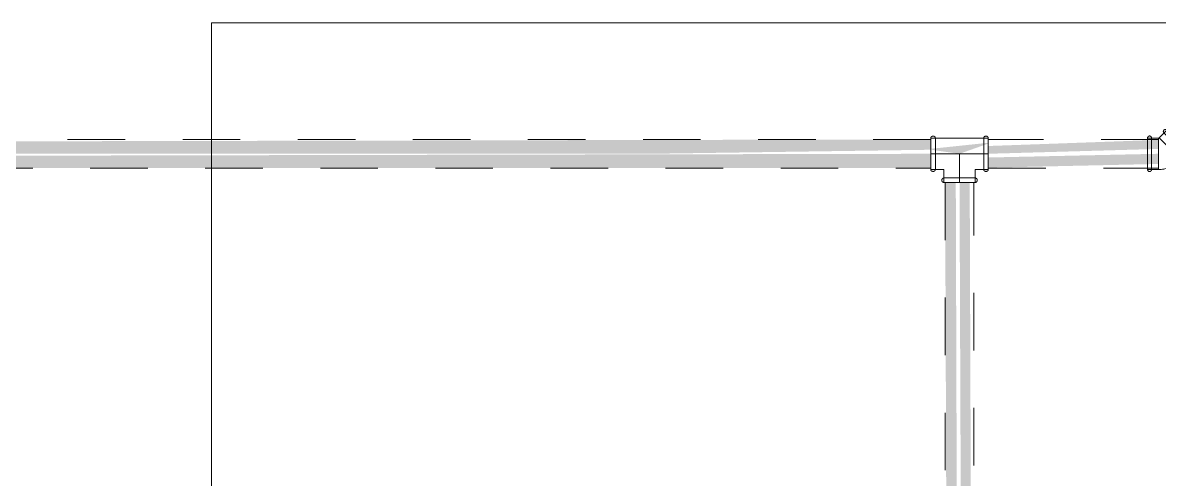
# Model space of a CAD drawing. Header units: metres. Extents: x 5 to 242, y -3 to 162.
# Drawn here: x 173.513 to 175.489, y 96.848 to 97.642 of the extents above; entities that cross this region are included whole.
import ezdxf

# ---------------------------------------------------------------- set-up
doc = ezdxf.new("R2010")
doc.units = ezdxf.units.M
doc.linetypes.add('Aligning Line', pattern=[0.012, 0.006, -0.006])
doc.layers.add('A-FLOR', color=7, linetype='Continuous', lineweight=9, true_color=0x007f00)
doc.layers.add('P-PIPE', color=7, linetype='Continuous', lineweight=5)
doc.layers.add('P-PIPE-CNTR', color=7, linetype='Continuous', lineweight=5)

# ---------------------------------------------------------------- blocks, each defined once
blk = doc.blocks.new('AÇO_Cotovelo 90 45 - AÇO_Cotovelo 90 45-3953115-TÉRREO 1_20')
at = {"layer": 'P-PIPE'}
for p, q in [((0.0025, 0.0413), (-0.011, 0.0278)), ((0.0413, 0.0025), (0.0025, 0.0413)), ((-0.0119, 0.0274), (-0.031, 0.0274)), ((-0.031, 0.0222), (-0.031, 0.0274)), ((-0.031, 0.0222), (-0.031, 0.0274)), ((-0.0119, 0.0274), (-0.0119, 0.0222)), ((-0.0119, 0.0274), (-0.0119, 0.0222)), ((-0.0119, 0.0274), (-0.0119, -0.0274)), ((-0.0119, 0.0274), (-0.0119, 0.0237)), ((-0.011, 0.0278), (0.0278, -0.011)), ((-0.0084, 0.0252), (-0.011, 0.0278)), ((0.0278, -0.011), (-0.011, 0.0278)), ((-0.031, -0.0085), (-0.031, 0.0085)), ((-0.0119, 0.0085), (-0.0119, -0.0085)), ((0.0278, -0.011), (0.0413, 0.0025)), ((0.0278, -0.011), (0.0252, -0.0084)), ((-0.031, -0.0274), (-0.031, -0.0222)), ((-0.031, -0.0274), (-0.031, -0.0222)), ((-0.031, -0.0274), (-0.0119, -0.0274)), ((-0.0119, -0.0222), (-0.0119, -0.0274)), ((-0.0119, -0.0222), (-0.0119, -0.0274)), ((-0.0119, -0.0237), (-0.0119, -0.0274))]:
    blk.add_line(p, q, dxfattribs=at)
at = {"layer": 'P-PIPE', "flags": 128}
for points in [[(-0.0024, 0.0363), (-0.0025, 0.0364), (-0.0026, 0.0365), (-0.0027, 0.0366), (-0.0028, 0.0367), (-0.0029, 0.0369), (-0.0029, 0.037), (-0.003, 0.0371), (-0.0031, 0.0372), (-0.0031, 0.0374), (-0.0032, 0.0375), (-0.0032, 0.0376), (-0.0033, 0.0377), (-0.0033, 0.0379), (-0.0034, 0.038), (-0.0034, 0.0381), (-0.0034, 0.0383), (-0.0034, 0.0384), (-0.0034, 0.0386), (-0.0035, 0.0387), (-0.0035, 0.0388), (-0.0035, 0.039), (-0.0034, 0.0391), (-0.0034, 0.0393), (-0.0034, 0.0394), (-0.0034, 0.0395), (-0.0033, 0.0397), (-0.0033, 0.0398), (-0.0033, 0.0399), (-0.0032, 0.0401), (-0.0032, 0.0402), (-0.0031, 0.0403), (-0.003, 0.0405), (-0.003, 0.0406), (-0.0029, 0.0407), (-0.0028, 0.0408), (-0.0027, 0.0409), (-0.0026, 0.041), (-0.0026, 0.0411), (-0.0025, 0.0412), (-0.0024, 0.0413), (-0.0023, 0.0414), (-0.0021, 0.0415), (-0.002, 0.0416), (-0.0019, 0.0417), (-0.0018, 0.0418), (-0.0017, 0.0418), (-0.0016, 0.0419), (-0.0014, 0.042), (-0.0013, 0.042), (-0.0012, 0.0421), (-0.001, 0.0421), (-0.0009, 0.0422), (-0.0008, 0.0422), (-0.0006, 0.0422), (-0.0005, 0.0423), (-0.0004, 0.0423), (-0.0002, 0.0423), (-0.0001, 0.0423), (0, 0.0423)], [(0, 0.0423), (0.0002, 0.0423), (0.0003, 0.0423), (0.0005, 0.0423), (0.0006, 0.0423), (0.0007, 0.0422), (0.0009, 0.0422), (0.001, 0.0422), (0.0011, 0.0421), (0.0013, 0.0421), (0.0014, 0.042), (0.0015, 0.042), (0.0017, 0.0419), (0.0018, 0.0418), (0.0019, 0.0418), (0.002, 0.0417), (0.0021, 0.0416), (0.0022, 0.0415), (0.0024, 0.0414), (0.0025, 0.0413), (0.0025, 0.0413)], [(0.0025, 0.0413), (0.0026, 0.0412), (0.0027, 0.0411), (0.0028, 0.041), (0.0029, 0.0409), (0.0031, 0.0407), (0.0033, 0.0405), (0.0035, 0.0403), (0.0038, 0.04), (0.004, 0.0397), (0.0044, 0.0394), (0.0047, 0.0391)], [(0.0413, 0.0025), (0.0412, 0.0026), (0.0411, 0.0027), (0.041, 0.0028), (0.0409, 0.0029), (0.0407, 0.0031), (0.0405, 0.0033), (0.0403, 0.0035), (0.04, 0.0038), (0.0397, 0.004), (0.0394, 0.0044), (0.0391, 0.0047), (0.0387, 0.0051), (0.0383, 0.0055), (0.0379, 0.0059), (0.0374, 0.0064), (0.037, 0.0068), (0.0365, 0.0073), (0.0359, 0.0079), (0.0354, 0.0084), (0.0348, 0.009), (0.0342, 0.0096), (0.0336, 0.0102), (0.033, 0.0108), (0.0324, 0.0114), (0.0317, 0.0121), (0.031, 0.0128), (0.0303, 0.0135), (0.0296, 0.0142), (0.0289, 0.0149), (0.0282, 0.0156), (0.0275, 0.0163), (0.0267, 0.0171), (0.0259, 0.0178), (0.0252, 0.0186), (0.0244, 0.0194), (0.0237, 0.0201), (0.0229, 0.0209), (0.0221, 0.0217), (0.0213, 0.0225), (0.0206, 0.0232), (0.0198, 0.024), (0.019, 0.0248), (0.0183, 0.0255), (0.0175, 0.0263), (0.0167, 0.027), (0.016, 0.0278), (0.0153, 0.0285), (0.0145, 0.0292), (0.0138, 0.03), (0.0131, 0.0307), (0.0125, 0.0313), (0.0118, 0.032), (0.0111, 0.0327), (0.0105, 0.0333), (0.0099, 0.0339), (0.0093, 0.0345), (0.0087, 0.0351), (0.0081, 0.0356), (0.0076, 0.0362), (0.0071, 0.0367), (0.0066, 0.0372), (0.0061, 0.0376), (0.0057, 0.0381), (0.0053, 0.0385), (0.0049, 0.0389), (0.0045, 0.0392), (0.0042, 0.0396), (0.0039, 0.0399), (0.0036, 0.0402), (0.0034, 0.0404), (0.0032, 0.0406), (0.003, 0.0408), (0.0028, 0.041), (0.0027, 0.0411), (0.0026, 0.0412), (0.0026, 0.0412), (0.0025, 0.0413)], [(-0.031, 0.0274), (-0.031, 0.0275), (-0.031, 0.0277), (-0.0309, 0.0278), (-0.0309, 0.028), (-0.0309, 0.0281), (-0.0309, 0.0282), (-0.0308, 0.0284), (-0.0308, 0.0285), (-0.0307, 0.0286), (-0.0307, 0.0288), (-0.0306, 0.0289), (-0.0306, 0.029), (-0.0305, 0.0291), (-0.0304, 0.0293), (-0.0304, 0.0294), (-0.0303, 0.0295), (-0.0302, 0.0296), (-0.0301, 0.0297), (-0.03, 0.0298), (-0.0299, 0.0299), (-0.0298, 0.03), (-0.0297, 0.0301), (-0.0296, 0.0302), (-0.0295, 0.0303), (-0.0294, 0.0303), (-0.0292, 0.0304), (-0.0291, 0.0305), (-0.029, 0.0306), (-0.0289, 0.0306), (-0.0287, 0.0307), (-0.0286, 0.0307), (-0.0285, 0.0308), (-0.0283, 0.0308), (-0.0282, 0.0308), (-0.0281, 0.0308), (-0.0279, 0.0309), (-0.0278, 0.0309), (-0.0276, 0.0309), (-0.0275, 0.0309), (-0.0274, 0.0309), (-0.0272, 0.0309), (-0.0271, 0.0309), (-0.0269, 0.0309), (-0.0268, 0.0308), (-0.0267, 0.0308), (-0.0265, 0.0308), (-0.0264, 0.0307), (-0.0263, 0.0307), (-0.0261, 0.0306), (-0.026, 0.0306), (-0.0259, 0.0305), (-0.0258, 0.0305), (-0.0256, 0.0304), (-0.0255, 0.0303), (-0.0254, 0.0302), (-0.0253, 0.0301), (-0.0252, 0.0301), (-0.0251, 0.03), (-0.025, 0.0299), (-0.0249, 0.0298), (-0.0248, 0.0297), (-0.0247, 0.0296), (-0.0246, 0.0294), (-0.0245, 0.0293), (-0.0245, 0.0292), (-0.0244, 0.0291), (-0.0243, 0.029), (-0.0243, 0.0288), (-0.0242, 0.0287), (-0.0242, 0.0286), (-0.0241, 0.0284), (-0.0241, 0.0283), (-0.024, 0.0282), (-0.024, 0.028), (-0.024, 0.0279), (-0.024, 0.0278), (-0.024, 0.0276), (-0.024, 0.0275), (-0.024, 0.0274)], [(-0.031, 0.024), (-0.031, 0.0245), (-0.031, 0.025), (-0.031, 0.0254), (-0.031, 0.0258), (-0.031, 0.0262), (-0.031, 0.0265), (-0.031, 0.0267), (-0.031, 0.0269), (-0.031, 0.0271), (-0.031, 0.0273), (-0.031, 0.0273), (-0.031, 0.0274)], [(-0.031, 0.0274), (-0.031, 0.0273), (-0.031, 0.0272), (-0.031, 0.0271), (-0.031, 0.0269), (-0.031, 0.0266), (-0.031, 0.0263), (-0.031, 0.026), (-0.031, 0.0256), (-0.031, 0.0252), (-0.031, 0.0248), (-0.031, 0.0243), (-0.031, 0.0238), (-0.031, 0.0232), (-0.031, 0.0226), (-0.031, 0.022), (-0.031, 0.0213), (-0.031, 0.0206), (-0.031, 0.0199), (-0.031, 0.0191), (-0.031, 0.0183), (-0.031, 0.0175), (-0.031, 0.0166), (-0.031, 0.0157), (-0.031, 0.0148), (-0.031, 0.0139), (-0.031, 0.0129), (-0.031, 0.0119), (-0.031, 0.0109), (-0.031, 0.0099), (-0.031, 0.0089), (-0.031, 0.0079), (-0.031, 0.0068), (-0.031, 0.0057), (-0.031, 0.0047), (-0.031, 0.0036), (-0.031, 0.0025), (-0.031, 0.0014), (-0.031, 0.0003), (-0.031, -0.0008), (-0.031, -0.0019), (-0.031, -0.003), (-0.031, -0.0041), (-0.031, -0.0052), (-0.031, -0.0062), (-0.031, -0.0073), (-0.031, -0.0083), (-0.031, -0.0094), (-0.031, -0.0104), (-0.031, -0.0114), (-0.031, -0.0124), (-0.031, -0.0134), (-0.031, -0.0143), (-0.031, -0.0152), (-0.031, -0.0161), (-0.031, -0.017), (-0.031, -0.0178), (-0.031, -0.0187), (-0.031, -0.0194), (-0.031, -0.0202), (-0.031, -0.0209), (-0.031, -0.0216), (-0.031, -0.0223), (-0.031, -0.0229), (-0.031, -0.0235), (-0.031, -0.024), (-0.031, -0.0245), (-0.031, -0.025), (-0.031, -0.0254), (-0.031, -0.0258), (-0.031, -0.0262), (-0.031, -0.0265), (-0.031, -0.0267), (-0.031, -0.0269), (-0.031, -0.0271), (-0.031, -0.0273), (-0.031, -0.0273), (-0.031, -0.0274)], [(-0.024, 0.0274), (-0.024, 0.0273), (-0.024, 0.0272), (-0.024, 0.0271), (-0.024, 0.0269), (-0.024, 0.0266), (-0.024, 0.0263), (-0.024, 0.026), (-0.024, 0.0256), (-0.024, 0.0252), (-0.024, 0.0248), (-0.024, 0.0243)], [(-0.024, -0.0274), (-0.024, -0.0273), (-0.024, -0.0272), (-0.024, -0.0271), (-0.024, -0.0269), (-0.024, -0.0266), (-0.024, -0.0263), (-0.024, -0.026), (-0.024, -0.0256), (-0.024, -0.0252), (-0.024, -0.0248), (-0.024, -0.0243), (-0.024, -0.0238), (-0.024, -0.0232), (-0.024, -0.0226), (-0.024, -0.022), (-0.024, -0.0213), (-0.024, -0.0206), (-0.024, -0.0199), (-0.024, -0.0191), (-0.024, -0.0183), (-0.024, -0.0175), (-0.024, -0.0166), (-0.024, -0.0157), (-0.024, -0.0148), (-0.024, -0.0139), (-0.024, -0.0129), (-0.024, -0.0119), (-0.024, -0.0109), (-0.024, -0.0099), (-0.024, -0.0089), (-0.024, -0.0079), (-0.024, -0.0068), (-0.024, -0.0057), (-0.024, -0.0047), (-0.024, -0.0036), (-0.024, -0.0025), (-0.024, -0.0014), (-0.024, -0.0003), (-0.024, 0.0008), (-0.024, 0.0019), (-0.024, 0.003), (-0.024, 0.0041), (-0.024, 0.0052), (-0.024, 0.0062), (-0.024, 0.0073), (-0.024, 0.0083), (-0.024, 0.0094), (-0.024, 0.0104), (-0.024, 0.0114), (-0.024, 0.0124), (-0.024, 0.0134), (-0.024, 0.0143), (-0.024, 0.0152), (-0.024, 0.0161), (-0.024, 0.017), (-0.024, 0.0178), (-0.024, 0.0187), (-0.024, 0.0194), (-0.024, 0.0202), (-0.024, 0.0209), (-0.024, 0.0216), (-0.024, 0.0223), (-0.024, 0.0229), (-0.024, 0.0235), (-0.024, 0.024), (-0.024, 0.0245), (-0.024, 0.025), (-0.024, 0.0254), (-0.024, 0.0258), (-0.024, 0.0262), (-0.024, 0.0265), (-0.024, 0.0267), (-0.024, 0.0269), (-0.024, 0.0271), (-0.024, 0.0273), (-0.024, 0.0273), (-0.024, 0.0274)], [(-0.011, 0.0278), (-0.011, 0.0277), (-0.0111, 0.0277), (-0.0111, 0.0277), (-0.0111, 0.0276), (-0.0112, 0.0276), (-0.0112, 0.0276), (-0.0113, 0.0276), (-0.0113, 0.0275), (-0.0114, 0.0275), (-0.0114, 0.0275), (-0.0114, 0.0275), (-0.0115, 0.0275), (-0.0115, 0.0274), (-0.0116, 0.0274), (-0.0116, 0.0274), (-0.0117, 0.0274), (-0.0117, 0.0274), (-0.0118, 0.0274), (-0.0118, 0.0274), (-0.0119, 0.0274)], [(0, 0.0339), (-0.0004, 0.0343), (-0.0007, 0.0346), (-0.001, 0.0349), (-0.0013, 0.0352), (-0.0016, 0.0354), (-0.0018, 0.0357), (-0.002, 0.0358), (-0.0021, 0.036), (-0.0022, 0.0361), (-0.0023, 0.0362), (-0.0024, 0.0363), (-0.0024, 0.0363)], [(-0.0024, 0.0363), (-0.0024, 0.0363), (-0.0023, 0.0362), (-0.0022, 0.0361), (-0.002, 0.0359), (-0.0019, 0.0358), (-0.0017, 0.0356), (-0.0014, 0.0353), (-0.0012, 0.0351), (-0.0009, 0.0348), (-0.0006, 0.0345), (-0.0002, 0.0341), (0.0001, 0.0338), (0.0005, 0.0334), (0.001, 0.0329), (0.0014, 0.0325), (0.0019, 0.032), (0.0024, 0.0315), (0.0029, 0.031), (0.0034, 0.0304), (0.004, 0.0299), (0.0046, 0.0293), (0.0052, 0.0287), (0.0058, 0.0281), (0.0065, 0.0274), (0.0071, 0.0268), (0.0078, 0.0261), (0.0085, 0.0254), (0.0092, 0.0247), (0.0099, 0.024), (0.0107, 0.0232), (0.0114, 0.0225), (0.0121, 0.0218), (0.0129, 0.021), (0.0137, 0.0202), (0.0144, 0.0195), (0.0152, 0.0187), (0.016, 0.0179), (0.0167, 0.0172), (0.0175, 0.0164), (0.0183, 0.0156), (0.0191, 0.0148), (0.0198, 0.0141), (0.0206, 0.0133), (0.0213, 0.0125), (0.0221, 0.0118), (0.0228, 0.011), (0.0236, 0.0103), (0.0243, 0.0096), (0.025, 0.0089), (0.0257, 0.0082), (0.0264, 0.0075), (0.0271, 0.0068), (0.0277, 0.0062), (0.0283, 0.0055), (0.029, 0.0049), (0.0296, 0.0043), (0.0301, 0.0037), (0.0307, 0.0032), (0.0312, 0.0027), (0.0317, 0.0021), (0.0322, 0.0017), (0.0327, 0.0012), (0.0331, 0.0008), (0.0335, 0.0003), (0.0339, 0), (0.0343, -0.0004), (0.0346, -0.0007), (0.0349, -0.001), (0.0352, -0.0013), (0.0354, -0.0016), (0.0357, -0.0018), (0.0358, -0.002), (0.036, -0.0021), (0.0361, -0.0022), (0.0362, -0.0023), (0.0363, -0.0024), (0.0363, -0.0024)], [(0.0423, 0), (0.0423, -0.0001), (0.0423, -0.0002), (0.0423, -0.0004), (0.0423, -0.0005), (0.0422, -0.0006), (0.0422, -0.0008), (0.0422, -0.0009), (0.0421, -0.0011), (0.0421, -0.0012), (0.042, -0.0013), (0.042, -0.0014), (0.0419, -0.0016), (0.0418, -0.0017), (0.0418, -0.0018), (0.0417, -0.0019), (0.0416, -0.002), (0.0415, -0.0022), (0.0414, -0.0023), (0.0413, -0.0024), (0.0412, -0.0025), (0.0411, -0.0026), (0.041, -0.0027), (0.0409, -0.0027), (0.0408, -0.0028), (0.0407, -0.0029), (0.0406, -0.003), (0.0404, -0.003), (0.0403, -0.0031), (0.0402, -0.0032), (0.0401, -0.0032), (0.0399, -0.0033), (0.0398, -0.0033), (0.0397, -0.0033), (0.0395, -0.0034), (0.0394, -0.0034), (0.0393, -0.0034), (0.0391, -0.0034), (0.039, -0.0035), (0.0388, -0.0035), (0.0387, -0.0035), (0.0386, -0.0034), (0.0384, -0.0034), (0.0383, -0.0034), (0.0381, -0.0034), (0.038, -0.0034), (0.0379, -0.0033), (0.0377, -0.0033), (0.0376, -0.0032), (0.0375, -0.0032), (0.0373, -0.0031), (0.0372, -0.0031), (0.0371, -0.003), (0.037, -0.0029), (0.0368, -0.0029), (0.0367, -0.0028), (0.0366, -0.0027), (0.0365, -0.0026), (0.0364, -0.0025), (0.0363, -0.0024)], [(0.0389, 0.0049), (0.0392, 0.0045), (0.0396, 0.0042), (0.0399, 0.0039), (0.0402, 0.0036), (0.0404, 0.0034), (0.0406, 0.0032), (0.0408, 0.003), (0.041, 0.0028), (0.0411, 0.0027), (0.0412, 0.0026), (0.0412, 0.0026), (0.0413, 0.0025)], [(0.0413, 0.0025), (0.0414, 0.0024), (0.0415, 0.0023), (0.0415, 0.0022), (0.0416, 0.0021), (0.0417, 0.002), (0.0418, 0.0019), (0.0419, 0.0017), (0.0419, 0.0016), (0.042, 0.0015), (0.042, 0.0014), (0.0421, 0.0012), (0.0421, 0.0011), (0.0422, 0.001), (0.0422, 0.0008), (0.0422, 0.0007), (0.0423, 0.0006), (0.0423, 0.0004), (0.0423, 0.0003), (0.0423, 0.0001), (0.0423, 0)], [(-0.0119, -0.0274), (-0.0096, -0.0274), (-0.0074, -0.0272), (-0.0052, -0.027), (-0.0029, -0.0267), (-0.0007, -0.0263), (0.0015, -0.0258), (0.0036, -0.0252), (0.0058, -0.0246), (0.0079, -0.0238), (0.01, -0.023), (0.012, -0.0221), (0.014, -0.0211), (0.016, -0.02), (0.0179, -0.0188), (0.0198, -0.0176), (0.0216, -0.0163), (0.0234, -0.0149), (0.0251, -0.0135), (0.0267, -0.012), (0.0278, -0.011)], [(0.0363, -0.0024), (0.0363, -0.0024), (0.0362, -0.0023), (0.0361, -0.0022), (0.0359, -0.002), (0.0358, -0.0019), (0.0356, -0.0017), (0.0353, -0.0014), (0.0351, -0.0012), (0.0348, -0.0009), (0.0345, -0.0006), (0.0341, -0.0002)], [(-0.031, -0.0274), (-0.031, -0.0273), (-0.031, -0.0272), (-0.031, -0.0271), (-0.031, -0.0269), (-0.031, -0.0266), (-0.031, -0.0263), (-0.031, -0.026), (-0.031, -0.0256), (-0.031, -0.0252), (-0.031, -0.0248), (-0.031, -0.0243)], [(-0.024, -0.0274), (-0.024, -0.0275), (-0.024, -0.0277), (-0.024, -0.0278), (-0.024, -0.028), (-0.024, -0.0281), (-0.0241, -0.0282), (-0.0241, -0.0284), (-0.0241, -0.0285), (-0.0242, -0.0286), (-0.0242, -0.0288), (-0.0243, -0.0289), (-0.0244, -0.029), (-0.0244, -0.0291), (-0.0245, -0.0293), (-0.0246, -0.0294), (-0.0247, -0.0295), (-0.0247, -0.0296), (-0.0248, -0.0297), (-0.0249, -0.0298), (-0.025, -0.0299), (-0.0251, -0.03), (-0.0252, -0.0301), (-0.0253, -0.0302), (-0.0255, -0.0303), (-0.0256, -0.0303), (-0.0257, -0.0304), (-0.0258, -0.0305), (-0.0259, -0.0306), (-0.0261, -0.0306), (-0.0262, -0.0307), (-0.0263, -0.0307), (-0.0265, -0.0308), (-0.0266, -0.0308), (-0.0267, -0.0308), (-0.0269, -0.0308), (-0.027, -0.0309), (-0.0271, -0.0309), (-0.0273, -0.0309), (-0.0274, -0.0309), (-0.0276, -0.0309), (-0.0277, -0.0309), (-0.0278, -0.0309), (-0.028, -0.0309), (-0.0281, -0.0308), (-0.0283, -0.0308), (-0.0284, -0.0308), (-0.0285, -0.0307), (-0.0287, -0.0307), (-0.0288, -0.0306), (-0.0289, -0.0306), (-0.029, -0.0305), (-0.0292, -0.0305), (-0.0293, -0.0304), (-0.0294, -0.0303), (-0.0295, -0.0302), (-0.0296, -0.0301), (-0.0297, -0.0301), (-0.0298, -0.03), (-0.0299, -0.0299), (-0.03, -0.0298), (-0.0301, -0.0297), (-0.0302, -0.0296), (-0.0303, -0.0294), (-0.0304, -0.0293), (-0.0305, -0.0292), (-0.0305, -0.0291), (-0.0306, -0.029), (-0.0307, -0.0288), (-0.0307, -0.0287), (-0.0308, -0.0286), (-0.0308, -0.0284), (-0.0308, -0.0283), (-0.0309, -0.0282), (-0.0309, -0.028), (-0.0309, -0.0279), (-0.0309, -0.0278), (-0.031, -0.0276), (-0.031, -0.0275), (-0.031, -0.0274)], [(-0.024, -0.024), (-0.024, -0.0245), (-0.024, -0.025), (-0.024, -0.0254), (-0.024, -0.0258), (-0.024, -0.0262), (-0.024, -0.0265), (-0.024, -0.0267), (-0.024, -0.0269), (-0.024, -0.0271), (-0.024, -0.0273), (-0.024, -0.0273), (-0.024, -0.0274)]]:
    blk.add_lwpolyline(points, dxfattribs=at)

msp = doc.modelspace()

# ---------------------------------------------------------------- hatches: boundary and pattern name
at = {"layer": 'P-PIPE', "true_color": 0xc0c0c0}
h = msp.add_hatch(color=9, dxfattribs=at)
h.paths.add_polyline_path([(174.6051, 97.4142), (175.0915, 97.4212), (175.0915, 97.4392), (169.8307, 97.4279), (169.8307, 97.4142)])
h.paths.add_polyline_path([(168.6295, 97.4142), (169.3545, 97.4222), (169.3545, 97.4392), (153.2686, 97.4319), (153.2686, 97.4142), (168.3974, 97.4142)])
for points in [[(175.1915, 97.4142), (175.4874, 97.4226), (175.4874, 97.4383), (175.1915, 97.4277), (175.1915, 97.4206)], [(175.1915, 97.39), (175.4874, 97.3965), (175.4874, 97.4142), (175.1915, 97.4077), (175.1915, 97.3925)], [(175.1415, 95.2724), (175.135, 97.3642), (175.1165, 97.3642), (175.1238, 95.2724), (175.135, 95.2724)], [(175.1665, 95.2724), (175.1592, 97.3642), (175.1415, 97.3642), (175.1496, 95.2724), (175.1656, 95.2724)]]:
    msp.add_hatch(color=9, dxfattribs=at).paths.add_polyline_path(points)
at = {"layer": 'P-PIPE', "true_color": 0x7f7f7f}
msp.add_hatch(color=8, dxfattribs=at).paths.add_polyline_path([(175.1415, 97.4142), (175.1915, 97.4319), (175.1915, 97.4333), (175.0915, 97.4228), (175.0954, 97.4207), (175.1322, 97.4155)])
at = {"layer": 'P-PIPE', "true_color": 0xc0c0c0}
h = msp.add_hatch(color=9, dxfattribs=at)
h.paths.add_polyline_path([(153.2686, 97.3892), (169.3545, 97.3979), (169.3545, 97.4142), (153.2686, 97.4077), (153.2686, 97.39)])
h.paths.add_polyline_path([(175.0915, 97.3892), (175.0915, 97.4142), (169.8307, 97.4031), (169.8307, 97.3892), (174.6051, 97.3892)])

# ---------------------------------------------------------------- linework, layer by layer
at = {"layer": 'A-FLOR', "color": 254, "true_color": 0xd8d8d8}
for p, q in [((173.8415, 95.5886), (173.8415, 97.642)), ((173.8415, 97.642), (179.1211, 97.642))]:
    msp.add_line(p, q, dxfattribs=at)
at = {"layer": 'P-PIPE', "linetype": 'Aligning Line', "lineweight": 15}
for p, q in [((175.0915, 97.4392), (169.8307, 97.4392)), ((175.0915, 97.4319), (175.0915, 97.4392)), ((175.4874, 97.4392), (175.1915, 97.4392)), ((175.1915, 97.4392), (175.1915, 97.4383)), ((175.1915, 97.4392), (175.1915, 97.4319)), ((175.4874, 97.3892), (175.4874, 97.4392)), ((175.4874, 97.4383), (175.4874, 97.4392)), ((175.0915, 97.3892), (175.0915, 97.4207)), ((175.1915, 97.4207), (175.1915, 97.3892)), ((169.8307, 97.3892), (175.0915, 97.3892)), ((175.1915, 97.39), (175.1915, 97.3892)), ((175.1915, 97.3892), (175.4874, 97.3892)), ((175.4874, 97.3892), (175.4874, 97.39)), ((175.1165, 97.3642), (175.1165, 95.2724)), ((175.1665, 97.3642), (175.1165, 97.3642)), ((175.1665, 95.2724), (175.1665, 97.3642))]:
    msp.add_line(p, q, dxfattribs=at)
at = {"layer": 'P-PIPE'}
for p, q in [((175.1915, 97.4413), (175.0915, 97.4413)), ((175.0915, 97.4413), (175.0915, 97.3871)), ((175.0915, 97.4413), (175.0915, 97.4404)), ((175.0915, 97.4413), (175.0915, 97.4361)), ((175.096, 97.4448), (175.095, 97.4448)), ((175.0995, 97.4413), (175.0995, 97.4361)), ((175.0995, 97.4413), (175.0995, 97.4361)), ((175.1835, 97.4361), (175.1835, 97.4413)), ((175.1835, 97.4361), (175.1835, 97.4413)), ((175.188, 97.4448), (175.187, 97.4448)), ((175.1915, 97.4377), (175.1915, 97.4413)), ((175.1915, 97.3871), (175.1915, 97.4413)), ((175.1915, 97.4361), (175.1915, 97.4413)), ((175.1915, 97.4361), (175.1915, 97.4413)), ((175.0915, 97.4212), (175.0915, 97.4058)), ((175.0995, 97.4212), (175.0995, 97.3871)), ((175.0995, 97.4212), (175.0995, 97.3871)), ((175.1835, 97.3871), (175.1835, 97.4217)), ((175.1835, 97.3871), (175.1835, 97.4217)), ((175.1915, 97.4058), (175.1915, 97.4212)), ((175.0915, 97.3923), (175.0915, 97.3871)), ((175.0915, 97.388), (175.0915, 97.3871)), ((175.0915, 97.3871), (175.1144, 97.3871)), ((175.095, 97.3836), (175.096, 97.3836)), ((175.1144, 97.3871), (175.1144, 97.3642)), ((175.1686, 97.3871), (175.1915, 97.3871)), ((175.1686, 97.3642), (175.1686, 97.3871)), ((175.187, 97.3836), (175.188, 97.3836)), ((175.1915, 97.3871), (175.1915, 97.3923)), ((175.1915, 97.3871), (175.1915, 97.3923)), ((175.1915, 97.3871), (175.1915, 97.3907)), ((175.1109, 97.3687), (175.1109, 97.3677)), ((175.1144, 97.3722), (175.1686, 97.3722)), ((175.1144, 97.3722), (175.1686, 97.3722)), ((175.1144, 97.3642), (175.1686, 97.3642)), ((175.1144, 97.3642), (175.1153, 97.3642)), ((175.1196, 97.3642), (175.1144, 97.3642)), ((175.1499, 97.3642), (175.1331, 97.3642)), ((175.1686, 97.3642), (175.1634, 97.3642)), ((175.1677, 97.3642), (175.1686, 97.3642)), ((175.1721, 97.3677), (175.1721, 97.3687))]:
    msp.add_line(p, q, dxfattribs=at)
at = {"layer": 'P-PIPE', "flags": 128}
for points in [[(175.0915, 97.4413), (175.0915, 97.4414), (175.0915, 97.4416), (175.0915, 97.4417), (175.0915, 97.4418), (175.0916, 97.442), (175.0916, 97.4421), (175.0916, 97.4423), (175.0917, 97.4424), (175.0917, 97.4425), (175.0918, 97.4426), (175.0918, 97.4428), (175.0919, 97.4429), (175.0919, 97.443), (175.092, 97.4431), (175.0921, 97.4433), (175.0922, 97.4434), (175.0923, 97.4435), (175.0924, 97.4436), (175.0924, 97.4437), (175.0925, 97.4438), (175.0926, 97.4439), (175.0928, 97.444), (175.0929, 97.4441), (175.093, 97.4442), (175.0931, 97.4442), (175.0932, 97.4443), (175.0933, 97.4444), (175.0935, 97.4444), (175.0936, 97.4445), (175.0937, 97.4445), (175.0938, 97.4446), (175.094, 97.4446), (175.0941, 97.4447), (175.0943, 97.4447), (175.0944, 97.4447), (175.0945, 97.4448), (175.0947, 97.4448), (175.0948, 97.4448), (175.0949, 97.4448), (175.095, 97.4448)], [(175.0915, 97.4413), (175.0915, 97.4412), (175.0915, 97.4411), (175.0915, 97.4409), (175.0915, 97.4407), (175.0915, 97.4405), (175.0915, 97.4402), (175.0915, 97.4399), (175.0915, 97.4395), (175.0915, 97.4391), (175.0915, 97.4387), (175.0915, 97.4382), (175.0915, 97.4377), (175.0915, 97.4371), (175.0915, 97.4366), (175.0915, 97.4359), (175.0915, 97.4353), (175.0915, 97.4346), (175.0915, 97.4338), (175.0915, 97.4331), (175.0915, 97.4323), (175.0915, 97.4315), (175.0915, 97.4306), (175.0915, 97.4297), (175.0915, 97.4288), (175.0915, 97.4279), (175.0915, 97.427), (175.0915, 97.426), (175.0915, 97.425), (175.0915, 97.424), (175.0915, 97.423), (175.0915, 97.422), (175.0915, 97.4209), (175.0915, 97.4199), (175.0915, 97.4188), (175.0915, 97.4177), (175.0915, 97.4166), (175.0915, 97.4156), (175.0915, 97.4145), (175.0915, 97.4134), (175.0915, 97.4123), (175.0915, 97.4112), (175.0915, 97.4102), (175.0915, 97.4091), (175.0915, 97.408), (175.0915, 97.407), (175.0915, 97.4059), (175.0915, 97.4049), (175.0915, 97.4039), (175.0915, 97.4029), (175.0915, 97.4019), (175.0915, 97.401), (175.0915, 97.4), (175.0915, 97.3991), (175.0915, 97.3982), (175.0915, 97.3974), (175.0915, 97.3965), (175.0915, 97.3957), (175.0915, 97.3949), (175.0915, 97.3942), (175.0915, 97.3935), (175.0915, 97.3928), (175.0915, 97.3922), (175.0915, 97.3915), (175.0915, 97.391), (175.0915, 97.3904), (175.0915, 97.3899), (175.0915, 97.3895), (175.0915, 97.389), (175.0915, 97.3887), (175.0915, 97.3883), (175.0915, 97.388), (175.0915, 97.3877), (175.0915, 97.3875), (175.0915, 97.3874), (175.0915, 97.3872), (175.0915, 97.3871), (175.0915, 97.3871)], [(175.0915, 97.4379), (175.0915, 97.4384), (175.0915, 97.4389), (175.0915, 97.4393), (175.0915, 97.4397), (175.0915, 97.4401), (175.0915, 97.4404), (175.0915, 97.4406), (175.0915, 97.4408), (175.0915, 97.441), (175.0915, 97.4411), (175.0915, 97.4412), (175.0915, 97.4413)], [(175.096, 97.4448), (175.0961, 97.4448), (175.0963, 97.4448), (175.0964, 97.4448), (175.0965, 97.4447), (175.0967, 97.4447), (175.0968, 97.4447), (175.097, 97.4446), (175.0971, 97.4446), (175.0972, 97.4446), (175.0973, 97.4445), (175.0975, 97.4445), (175.0976, 97.4444), (175.0977, 97.4443), (175.0978, 97.4442), (175.098, 97.4442), (175.0981, 97.4441), (175.0982, 97.444), (175.0983, 97.4439), (175.0984, 97.4438), (175.0985, 97.4437), (175.0986, 97.4436), (175.0987, 97.4435), (175.0988, 97.4434), (175.0989, 97.4433), (175.0989, 97.4432), (175.099, 97.4431), (175.0991, 97.4429), (175.0991, 97.4428), (175.0992, 97.4427), (175.0992, 97.4426), (175.0993, 97.4424), (175.0993, 97.4423), (175.0994, 97.4422), (175.0994, 97.442), (175.0994, 97.4419), (175.0995, 97.4417), (175.0995, 97.4416), (175.0995, 97.4415), (175.0995, 97.4413), (175.0995, 97.4413)], [(175.0995, 97.3871), (175.0995, 97.3872), (175.0995, 97.3873), (175.0995, 97.3874), (175.0995, 97.3876), (175.0995, 97.3879), (175.0995, 97.3881), (175.0995, 97.3885), (175.0995, 97.3888), (175.0995, 97.3892), (175.0995, 97.3897), (175.0995, 97.3901), (175.0995, 97.3907), (175.0995, 97.3912), (175.0995, 97.3918), (175.0995, 97.3924), (175.0995, 97.3931), (175.0995, 97.3938), (175.0995, 97.3945), (175.0995, 97.3953), (175.0995, 97.3961), (175.0995, 97.3969), (175.0995, 97.3978), (175.0995, 97.3986), (175.0995, 97.3995), (175.0995, 97.4005), (175.0995, 97.4014), (175.0995, 97.4024), (175.0995, 97.4034), (175.0995, 97.4044), (175.0995, 97.4054), (175.0995, 97.4064), (175.0995, 97.4075), (175.0995, 97.4085), (175.0995, 97.4096), (175.0995, 97.4106), (175.0995, 97.4117), (175.0995, 97.4128), (175.0995, 97.4139), (175.0995, 97.415), (175.0995, 97.4161), (175.0995, 97.4171), (175.0995, 97.4182), (175.0995, 97.4193), (175.0995, 97.4203), (175.0995, 97.4214), (175.0995, 97.4224), (175.0995, 97.4235), (175.0995, 97.4245), (175.0995, 97.4255), (175.0995, 97.4264), (175.0995, 97.4274), (175.0995, 97.4283), (175.0995, 97.4292), (175.0995, 97.4301), (175.0995, 97.431), (175.0995, 97.4318), (175.0995, 97.4326), (175.0995, 97.4334), (175.0995, 97.4342), (175.0995, 97.4349), (175.0995, 97.4356), (175.0995, 97.4362), (175.0995, 97.4368), (175.0995, 97.4374), (175.0995, 97.4379), (175.0995, 97.4384), (175.0995, 97.4389), (175.0995, 97.4393), (175.0995, 97.4397), (175.0995, 97.4401), (175.0995, 97.4404), (175.0995, 97.4406), (175.0995, 97.4408), (175.0995, 97.441), (175.0995, 97.4411), (175.0995, 97.4412), (175.0995, 97.4413)], [(175.0995, 97.4413), (175.0995, 97.4412), (175.0995, 97.4411), (175.0995, 97.4409), (175.0995, 97.4407), (175.0995, 97.4405), (175.0995, 97.4402), (175.0995, 97.4399), (175.0995, 97.4395), (175.0995, 97.4391), (175.0995, 97.4387), (175.0995, 97.4382), (175.0995, 97.4377), (175.0995, 97.4371), (175.0995, 97.4366), (175.0995, 97.4359), (175.0995, 97.4353), (175.0995, 97.4346), (175.0995, 97.4338), (175.0995, 97.4331)], [(175.1835, 97.4413), (175.1835, 97.4414), (175.1835, 97.4416), (175.1835, 97.4417), (175.1835, 97.4418), (175.1836, 97.442), (175.1836, 97.4421), (175.1836, 97.4423), (175.1837, 97.4424), (175.1837, 97.4425), (175.1838, 97.4426), (175.1838, 97.4428), (175.1839, 97.4429), (175.1839, 97.443), (175.184, 97.4431), (175.1841, 97.4433), (175.1842, 97.4434), (175.1843, 97.4435), (175.1844, 97.4436), (175.1844, 97.4437), (175.1845, 97.4438), (175.1846, 97.4439), (175.1848, 97.444), (175.1849, 97.4441), (175.185, 97.4442), (175.1851, 97.4442), (175.1852, 97.4443), (175.1853, 97.4444), (175.1855, 97.4444), (175.1856, 97.4445), (175.1857, 97.4445), (175.1858, 97.4446), (175.186, 97.4446), (175.1861, 97.4447), (175.1863, 97.4447), (175.1864, 97.4447), (175.1865, 97.4448), (175.1867, 97.4448), (175.1868, 97.4448), (175.1869, 97.4448), (175.187, 97.4448)], [(175.1835, 97.4413), (175.1835, 97.4412), (175.1835, 97.4411), (175.1835, 97.4409), (175.1835, 97.4407), (175.1835, 97.4405), (175.1835, 97.4402), (175.1835, 97.4399), (175.1835, 97.4395), (175.1835, 97.4391), (175.1835, 97.4387), (175.1835, 97.4382), (175.1835, 97.4377), (175.1835, 97.4371), (175.1835, 97.4366), (175.1835, 97.4359), (175.1835, 97.4353), (175.1835, 97.4346), (175.1835, 97.4338), (175.1835, 97.4331), (175.1835, 97.4323), (175.1835, 97.4315), (175.1835, 97.4306), (175.1835, 97.4297), (175.1835, 97.4288), (175.1835, 97.4279), (175.1835, 97.427), (175.1835, 97.426), (175.1835, 97.425), (175.1835, 97.424), (175.1835, 97.423), (175.1835, 97.422), (175.1835, 97.4209), (175.1835, 97.4199), (175.1835, 97.4188), (175.1835, 97.4177), (175.1835, 97.4166), (175.1835, 97.4156), (175.1835, 97.4145), (175.1835, 97.4134), (175.1835, 97.4123), (175.1835, 97.4112), (175.1835, 97.4102), (175.1835, 97.4091), (175.1835, 97.408), (175.1835, 97.407), (175.1835, 97.4059), (175.1835, 97.4049), (175.1835, 97.4039), (175.1835, 97.4029), (175.1835, 97.4019), (175.1835, 97.401), (175.1835, 97.4), (175.1835, 97.3991), (175.1835, 97.3982), (175.1835, 97.3974), (175.1835, 97.3965), (175.1835, 97.3957), (175.1835, 97.3949), (175.1835, 97.3942), (175.1835, 97.3935), (175.1835, 97.3928), (175.1835, 97.3922), (175.1835, 97.3915), (175.1835, 97.391), (175.1835, 97.3904), (175.1835, 97.3899), (175.1835, 97.3895), (175.1835, 97.389), (175.1835, 97.3887), (175.1835, 97.3883), (175.1835, 97.388), (175.1835, 97.3877), (175.1835, 97.3875), (175.1835, 97.3874), (175.1835, 97.3872), (175.1835, 97.3871), (175.1835, 97.3871)], [(175.1835, 97.4334), (175.1835, 97.4342), (175.1835, 97.4349), (175.1835, 97.4356), (175.1835, 97.4362), (175.1835, 97.4368), (175.1835, 97.4374), (175.1835, 97.4379), (175.1835, 97.4384), (175.1835, 97.4389), (175.1835, 97.4393), (175.1835, 97.4397), (175.1835, 97.4401), (175.1835, 97.4404), (175.1835, 97.4406), (175.1835, 97.4408), (175.1835, 97.441), (175.1835, 97.4411), (175.1835, 97.4412), (175.1835, 97.4413)], [(175.188, 97.4448), (175.1881, 97.4448), (175.1883, 97.4448), (175.1884, 97.4448), (175.1885, 97.4447), (175.1887, 97.4447), (175.1888, 97.4447), (175.189, 97.4446), (175.1891, 97.4446), (175.1892, 97.4446), (175.1893, 97.4445), (175.1895, 97.4445), (175.1896, 97.4444), (175.1897, 97.4443), (175.1898, 97.4442), (175.19, 97.4442), (175.1901, 97.4441), (175.1902, 97.444), (175.1903, 97.4439), (175.1904, 97.4438), (175.1905, 97.4437), (175.1906, 97.4436), (175.1907, 97.4435), (175.1908, 97.4434), (175.1909, 97.4433), (175.1909, 97.4432), (175.191, 97.4431), (175.1911, 97.4429), (175.1911, 97.4428), (175.1912, 97.4427), (175.1912, 97.4426), (175.1913, 97.4424), (175.1913, 97.4423), (175.1914, 97.4422), (175.1914, 97.442), (175.1914, 97.4419), (175.1915, 97.4417), (175.1915, 97.4416), (175.1915, 97.4415), (175.1915, 97.4413), (175.1915, 97.4413)], [(175.1915, 97.3871), (175.1915, 97.3872), (175.1915, 97.3873), (175.1915, 97.3874), (175.1915, 97.3876), (175.1915, 97.3879), (175.1915, 97.3881), (175.1915, 97.3885), (175.1915, 97.3888), (175.1915, 97.3892), (175.1915, 97.3897), (175.1915, 97.3901), (175.1915, 97.3907), (175.1915, 97.3912), (175.1915, 97.3918), (175.1915, 97.3924), (175.1915, 97.3931), (175.1915, 97.3938), (175.1915, 97.3945), (175.1915, 97.3953), (175.1915, 97.3961), (175.1915, 97.3969), (175.1915, 97.3978), (175.1915, 97.3986), (175.1915, 97.3995), (175.1915, 97.4005), (175.1915, 97.4014), (175.1915, 97.4024), (175.1915, 97.4034), (175.1915, 97.4044), (175.1915, 97.4054), (175.1915, 97.4064), (175.1915, 97.4075), (175.1915, 97.4085), (175.1915, 97.4096), (175.1915, 97.4106), (175.1915, 97.4117), (175.1915, 97.4128), (175.1915, 97.4139), (175.1915, 97.415), (175.1915, 97.4161), (175.1915, 97.4171), (175.1915, 97.4182), (175.1915, 97.4193), (175.1915, 97.4203), (175.1915, 97.4214), (175.1915, 97.4224), (175.1915, 97.4235), (175.1915, 97.4245), (175.1915, 97.4255), (175.1915, 97.4264), (175.1915, 97.4274), (175.1915, 97.4283), (175.1915, 97.4292), (175.1915, 97.4301), (175.1915, 97.431), (175.1915, 97.4318), (175.1915, 97.4326), (175.1915, 97.4334), (175.1915, 97.4342), (175.1915, 97.4349), (175.1915, 97.4356), (175.1915, 97.4362), (175.1915, 97.4368), (175.1915, 97.4374), (175.1915, 97.4379), (175.1915, 97.4384), (175.1915, 97.4389), (175.1915, 97.4393), (175.1915, 97.4397), (175.1915, 97.4401), (175.1915, 97.4404), (175.1915, 97.4406), (175.1915, 97.4408), (175.1915, 97.441), (175.1915, 97.4411), (175.1915, 97.4412), (175.1915, 97.4413)], [(175.1915, 97.4413), (175.1915, 97.4412), (175.1915, 97.4411), (175.1915, 97.4409), (175.1915, 97.4407), (175.1915, 97.4405), (175.1915, 97.4402), (175.1915, 97.4399), (175.1915, 97.4395), (175.1915, 97.4391), (175.1915, 97.4387), (175.1915, 97.4382)], [(175.0995, 97.4177), (175.0995, 97.4166), (175.0995, 97.4156), (175.0995, 97.4145), (175.0995, 97.4134), (175.0995, 97.4123), (175.0995, 97.4112), (175.0995, 97.4102), (175.0995, 97.4091), (175.0995, 97.408), (175.0995, 97.407), (175.0995, 97.4059), (175.0995, 97.4049), (175.0995, 97.4039), (175.0995, 97.4029), (175.0995, 97.4019), (175.0995, 97.401), (175.0995, 97.4), (175.0995, 97.3991), (175.0995, 97.3982), (175.0995, 97.3974), (175.0995, 97.3965), (175.0995, 97.3957), (175.0995, 97.3949), (175.0995, 97.3942), (175.0995, 97.3935), (175.0995, 97.3928), (175.0995, 97.3922), (175.0995, 97.3915), (175.0995, 97.391), (175.0995, 97.3904), (175.0995, 97.3899), (175.0995, 97.3895), (175.0995, 97.389), (175.0995, 97.3887), (175.0995, 97.3883), (175.0995, 97.388), (175.0995, 97.3877), (175.0995, 97.3875), (175.0995, 97.3874), (175.0995, 97.3872), (175.0995, 97.3871), (175.0995, 97.3871)], [(175.1835, 97.3871), (175.1835, 97.3872), (175.1835, 97.3873), (175.1835, 97.3874), (175.1835, 97.3876), (175.1835, 97.3879), (175.1835, 97.3881), (175.1835, 97.3885), (175.1835, 97.3888), (175.1835, 97.3892), (175.1835, 97.3897), (175.1835, 97.3901), (175.1835, 97.3907), (175.1835, 97.3912), (175.1835, 97.3918), (175.1835, 97.3924), (175.1835, 97.3931), (175.1835, 97.3938), (175.1835, 97.3945), (175.1835, 97.3953), (175.1835, 97.3961), (175.1835, 97.3969), (175.1835, 97.3978), (175.1835, 97.3986), (175.1835, 97.3995), (175.1835, 97.4005), (175.1835, 97.4014), (175.1835, 97.4024), (175.1835, 97.4034), (175.1835, 97.4044), (175.1835, 97.4054), (175.1835, 97.4064), (175.1835, 97.4075), (175.1835, 97.4085), (175.1835, 97.4096), (175.1835, 97.4106), (175.1835, 97.4117), (175.1835, 97.4128), (175.1835, 97.4139), (175.1835, 97.415), (175.1835, 97.4161), (175.1835, 97.4171)], [(175.0915, 97.3871), (175.0915, 97.3872), (175.0915, 97.3873), (175.0915, 97.3874), (175.0915, 97.3876), (175.0915, 97.3879), (175.0915, 97.3881), (175.0915, 97.3885), (175.0915, 97.3888), (175.0915, 97.3892), (175.0915, 97.3897), (175.0915, 97.3901)], [(175.095, 97.3836), (175.0948, 97.3836), (175.0947, 97.3836), (175.0946, 97.3836), (175.0944, 97.3836), (175.0943, 97.3837), (175.0942, 97.3837), (175.094, 97.3837), (175.0939, 97.3838), (175.0938, 97.3838), (175.0936, 97.3839), (175.0935, 97.3839), (175.0934, 97.384), (175.0932, 97.384), (175.0931, 97.3841), (175.093, 97.3842), (175.0929, 97.3843), (175.0928, 97.3844), (175.0927, 97.3845), (175.0926, 97.3845), (175.0925, 97.3846), (175.0924, 97.3847), (175.0923, 97.3849), (175.0922, 97.385), (175.0921, 97.3851), (175.092, 97.3852), (175.092, 97.3853), (175.0919, 97.3854), (175.0918, 97.3856), (175.0918, 97.3857), (175.0917, 97.3858), (175.0917, 97.3859), (175.0916, 97.3861), (175.0916, 97.3862), (175.0916, 97.3864), (175.0915, 97.3865), (175.0915, 97.3866), (175.0915, 97.3868), (175.0915, 97.3869), (175.0915, 97.387), (175.0915, 97.3871)], [(175.0995, 97.3871), (175.0995, 97.3869), (175.0995, 97.3868), (175.0995, 97.3867), (175.0994, 97.3865), (175.0994, 97.3864), (175.0994, 97.3863), (175.0993, 97.3861), (175.0993, 97.386), (175.0993, 97.3859), (175.0992, 97.3857), (175.0991, 97.3856), (175.0991, 97.3855), (175.099, 97.3853), (175.0989, 97.3852), (175.0989, 97.3851), (175.0988, 97.385), (175.0987, 97.3849), (175.0986, 97.3848), (175.0985, 97.3847), (175.0984, 97.3846), (175.0983, 97.3845), (175.0982, 97.3844), (175.0981, 97.3843), (175.098, 97.3842), (175.0979, 97.3841), (175.0978, 97.3841), (175.0976, 97.384), (175.0975, 97.3839), (175.0974, 97.3839), (175.0973, 97.3838), (175.0971, 97.3838), (175.097, 97.3837), (175.0969, 97.3837), (175.0967, 97.3837), (175.0966, 97.3836), (175.0964, 97.3836), (175.0963, 97.3836), (175.0962, 97.3836), (175.096, 97.3836), (175.096, 97.3836)], [(175.187, 97.3836), (175.1868, 97.3836), (175.1867, 97.3836), (175.1866, 97.3836), (175.1864, 97.3836), (175.1863, 97.3837), (175.1862, 97.3837), (175.186, 97.3837), (175.1859, 97.3838), (175.1858, 97.3838), (175.1856, 97.3839), (175.1855, 97.3839), (175.1854, 97.384), (175.1852, 97.384), (175.1851, 97.3841), (175.185, 97.3842), (175.1849, 97.3843), (175.1848, 97.3844), (175.1847, 97.3845), (175.1846, 97.3845), (175.1845, 97.3846), (175.1844, 97.3847), (175.1843, 97.3849), (175.1842, 97.385), (175.1841, 97.3851), (175.184, 97.3852), (175.184, 97.3853), (175.1839, 97.3854), (175.1838, 97.3856), (175.1838, 97.3857), (175.1837, 97.3858), (175.1837, 97.3859), (175.1836, 97.3861), (175.1836, 97.3862), (175.1836, 97.3864), (175.1835, 97.3865), (175.1835, 97.3866), (175.1835, 97.3868), (175.1835, 97.3869), (175.1835, 97.387), (175.1835, 97.3871)], [(175.1915, 97.3871), (175.1915, 97.3869), (175.1915, 97.3868), (175.1915, 97.3867), (175.1914, 97.3865), (175.1914, 97.3864), (175.1914, 97.3863), (175.1913, 97.3861), (175.1913, 97.386), (175.1913, 97.3859), (175.1912, 97.3857), (175.1911, 97.3856), (175.1911, 97.3855), (175.191, 97.3853), (175.1909, 97.3852), (175.1909, 97.3851), (175.1908, 97.385), (175.1907, 97.3849), (175.1906, 97.3848), (175.1905, 97.3847), (175.1904, 97.3846), (175.1903, 97.3845), (175.1902, 97.3844), (175.1901, 97.3843), (175.19, 97.3842), (175.1899, 97.3841), (175.1898, 97.3841), (175.1896, 97.384), (175.1895, 97.3839), (175.1894, 97.3839), (175.1893, 97.3838), (175.1891, 97.3838), (175.189, 97.3837), (175.1889, 97.3837), (175.1887, 97.3837), (175.1886, 97.3836), (175.1884, 97.3836), (175.1883, 97.3836), (175.1882, 97.3836), (175.188, 97.3836), (175.188, 97.3836)], [(175.1915, 97.3904), (175.1915, 97.3899), (175.1915, 97.3895), (175.1915, 97.389), (175.1915, 97.3887), (175.1915, 97.3883), (175.1915, 97.388), (175.1915, 97.3877), (175.1915, 97.3875), (175.1915, 97.3874), (175.1915, 97.3872), (175.1915, 97.3871), (175.1915, 97.3871)], [(175.1109, 97.3687), (175.1109, 97.3688), (175.1109, 97.369), (175.1109, 97.3691), (175.1109, 97.3692), (175.111, 97.3694), (175.111, 97.3695), (175.111, 97.3697), (175.1111, 97.3698), (175.1111, 97.3699), (175.1112, 97.37), (175.1112, 97.3702), (175.1113, 97.3703), (175.1113, 97.3704), (175.1114, 97.3705), (175.1115, 97.3707), (175.1116, 97.3708), (175.1117, 97.3709), (175.1118, 97.371), (175.1118, 97.3711), (175.1119, 97.3712), (175.112, 97.3713), (175.1122, 97.3714), (175.1123, 97.3715), (175.1124, 97.3716), (175.1125, 97.3716), (175.1126, 97.3717), (175.1127, 97.3718), (175.1129, 97.3718), (175.113, 97.3719), (175.1131, 97.3719), (175.1132, 97.372), (175.1134, 97.372), (175.1135, 97.3721), (175.1137, 97.3721), (175.1138, 97.3721), (175.1139, 97.3722), (175.1141, 97.3722), (175.1142, 97.3722), (175.1143, 97.3722), (175.1144, 97.3722)], [(175.1144, 97.3642), (175.1142, 97.3642), (175.1141, 97.3642), (175.114, 97.3642), (175.1138, 97.3642), (175.1137, 97.3643), (175.1136, 97.3643), (175.1134, 97.3643), (175.1133, 97.3644), (175.1132, 97.3644), (175.113, 97.3645), (175.1129, 97.3645), (175.1128, 97.3646), (175.1126, 97.3646), (175.1125, 97.3647), (175.1124, 97.3648), (175.1123, 97.3649), (175.1122, 97.365), (175.1121, 97.3651), (175.112, 97.3651), (175.1119, 97.3652), (175.1118, 97.3653), (175.1117, 97.3655), (175.1116, 97.3656), (175.1115, 97.3657), (175.1114, 97.3658), (175.1114, 97.3659), (175.1113, 97.366), (175.1112, 97.3662), (175.1112, 97.3663), (175.1111, 97.3664), (175.1111, 97.3665), (175.111, 97.3667), (175.111, 97.3668), (175.111, 97.367), (175.1109, 97.3671), (175.1109, 97.3672), (175.1109, 97.3674), (175.1109, 97.3675), (175.1109, 97.3676), (175.1109, 97.3677)], [(175.1686, 97.3722), (175.1685, 97.3722), (175.1684, 97.3722), (175.1682, 97.3722), (175.168, 97.3722), (175.1678, 97.3722), (175.1675, 97.3722), (175.1672, 97.3722), (175.1668, 97.3722), (175.1664, 97.3722), (175.166, 97.3722), (175.1655, 97.3722), (175.165, 97.3722), (175.1644, 97.3722), (175.1638, 97.3722), (175.1632, 97.3722), (175.1626, 97.3722), (175.1619, 97.3722), (175.1611, 97.3722), (175.1604, 97.3722), (175.1596, 97.3722), (175.1587, 97.3722), (175.1579, 97.3722), (175.157, 97.3722), (175.1561, 97.3722), (175.1552, 97.3722), (175.1543, 97.3722), (175.1533, 97.3722), (175.1523, 97.3722), (175.1513, 97.3722), (175.1503, 97.3722), (175.1493, 97.3722), (175.1482, 97.3722), (175.1472, 97.3722), (175.1461, 97.3722), (175.145, 97.3722), (175.1439, 97.3722), (175.1429, 97.3722), (175.1418, 97.3722), (175.1407, 97.3722), (175.1396, 97.3722), (175.1385, 97.3722), (175.1375, 97.3722), (175.1364, 97.3722), (175.1353, 97.3722), (175.1343, 97.3722), (175.1332, 97.3722), (175.1322, 97.3722), (175.1312, 97.3722), (175.1302, 97.3722), (175.1292, 97.3722), (175.1283, 97.3722), (175.1273, 97.3722), (175.1264, 97.3722), (175.1255, 97.3722), (175.1247, 97.3722), (175.1238, 97.3722), (175.123, 97.3722), (175.1222, 97.3722), (175.1215, 97.3722), (175.1208, 97.3722), (175.1201, 97.3722), (175.1195, 97.3722), (175.1188, 97.3722), (175.1183, 97.3722), (175.1177, 97.3722), (175.1172, 97.3722), (175.1168, 97.3722), (175.1163, 97.3722), (175.1159, 97.3722), (175.1156, 97.3722), (175.1153, 97.3722), (175.115, 97.3722), (175.1148, 97.3722), (175.1147, 97.3722), (175.1145, 97.3722), (175.1144, 97.3722), (175.1144, 97.3722)], [(175.1144, 97.3722), (175.1145, 97.3722), (175.1146, 97.3722), (175.1147, 97.3722), (175.1149, 97.3722), (175.1152, 97.3722), (175.1154, 97.3722), (175.1158, 97.3722), (175.1161, 97.3722), (175.1165, 97.3722), (175.117, 97.3722), (175.1174, 97.3722), (175.118, 97.3722), (175.1185, 97.3722), (175.1191, 97.3722), (175.1197, 97.3722), (175.1204, 97.3722), (175.1211, 97.3722), (175.1218, 97.3722), (175.1226, 97.3722), (175.1234, 97.3722), (175.1242, 97.3722), (175.1251, 97.3722), (175.1259, 97.3722), (175.1268, 97.3722), (175.1278, 97.3722), (175.1287, 97.3722), (175.1297, 97.3722), (175.1307, 97.3722), (175.1317, 97.3722), (175.1327, 97.3722), (175.1337, 97.3722), (175.1348, 97.3722), (175.1358, 97.3722), (175.1369, 97.3722), (175.1379, 97.3722), (175.139, 97.3722), (175.1401, 97.3722), (175.1412, 97.3722), (175.1423, 97.3722), (175.1434, 97.3722), (175.1444, 97.3722), (175.1455, 97.3722), (175.1466, 97.3722), (175.1476, 97.3722), (175.1487, 97.3722), (175.1497, 97.3722), (175.1508, 97.3722), (175.1518, 97.3722), (175.1528, 97.3722), (175.1537, 97.3722), (175.1547, 97.3722), (175.1556, 97.3722), (175.1565, 97.3722), (175.1574, 97.3722), (175.1583, 97.3722), (175.1591, 97.3722), (175.1599, 97.3722), (175.1607, 97.3722), (175.1615, 97.3722), (175.1622, 97.3722), (175.1629, 97.3722), (175.1635, 97.3722), (175.1641, 97.3722), (175.1647, 97.3722), (175.1652, 97.3722), (175.1657, 97.3722), (175.1662, 97.3722), (175.1666, 97.3722), (175.167, 97.3722), (175.1674, 97.3722), (175.1677, 97.3722), (175.1679, 97.3722), (175.1681, 97.3722), (175.1683, 97.3722), (175.1684, 97.3722), (175.1685, 97.3722), (175.1686, 97.3722)], [(175.1144, 97.3642), (175.1145, 97.3642), (175.1146, 97.3642), (175.1147, 97.3642), (175.1149, 97.3642), (175.1152, 97.3642), (175.1154, 97.3642), (175.1158, 97.3642), (175.1161, 97.3642), (175.1165, 97.3642), (175.117, 97.3642), (175.1174, 97.3642), (175.118, 97.3642), (175.1185, 97.3642), (175.1191, 97.3642), (175.1197, 97.3642), (175.1204, 97.3642), (175.1211, 97.3642), (175.1218, 97.3642), (175.1226, 97.3642), (175.1234, 97.3642), (175.1242, 97.3642), (175.1251, 97.3642), (175.1259, 97.3642), (175.1268, 97.3642), (175.1278, 97.3642), (175.1287, 97.3642), (175.1297, 97.3642), (175.1307, 97.3642), (175.1317, 97.3642), (175.1327, 97.3642), (175.1337, 97.3642), (175.1348, 97.3642), (175.1358, 97.3642), (175.1369, 97.3642), (175.1379, 97.3642), (175.139, 97.3642), (175.1401, 97.3642), (175.1412, 97.3642), (175.1423, 97.3642), (175.1434, 97.3642), (175.1444, 97.3642), (175.1455, 97.3642), (175.1466, 97.3642), (175.1476, 97.3642), (175.1487, 97.3642), (175.1497, 97.3642), (175.1508, 97.3642), (175.1518, 97.3642), (175.1528, 97.3642), (175.1537, 97.3642), (175.1547, 97.3642), (175.1556, 97.3642), (175.1565, 97.3642), (175.1574, 97.3642), (175.1583, 97.3642), (175.1591, 97.3642), (175.1599, 97.3642), (175.1607, 97.3642), (175.1615, 97.3642), (175.1622, 97.3642), (175.1629, 97.3642), (175.1635, 97.3642), (175.1641, 97.3642), (175.1647, 97.3642), (175.1652, 97.3642), (175.1657, 97.3642), (175.1662, 97.3642), (175.1666, 97.3642), (175.167, 97.3642), (175.1674, 97.3642), (175.1677, 97.3642), (175.1679, 97.3642), (175.1681, 97.3642), (175.1683, 97.3642), (175.1684, 97.3642), (175.1685, 97.3642), (175.1686, 97.3642)], [(175.1177, 97.3642), (175.1172, 97.3642), (175.1168, 97.3642), (175.1163, 97.3642), (175.1159, 97.3642), (175.1156, 97.3642), (175.1153, 97.3642), (175.115, 97.3642), (175.1148, 97.3642), (175.1147, 97.3642), (175.1145, 97.3642), (175.1144, 97.3642), (175.1144, 97.3642)], [(175.1686, 97.3642), (175.1685, 97.3642), (175.1684, 97.3642), (175.1682, 97.3642), (175.168, 97.3642), (175.1678, 97.3642), (175.1675, 97.3642), (175.1672, 97.3642), (175.1668, 97.3642), (175.1664, 97.3642), (175.166, 97.3642), (175.1655, 97.3642)], [(175.1686, 97.3722), (175.1687, 97.3722), (175.1689, 97.3722), (175.169, 97.3722), (175.1691, 97.3721), (175.1693, 97.3721), (175.1694, 97.3721), (175.1696, 97.372), (175.1697, 97.372), (175.1698, 97.372), (175.1699, 97.3719), (175.1701, 97.3719), (175.1702, 97.3718), (175.1703, 97.3717), (175.1704, 97.3716), (175.1706, 97.3716), (175.1707, 97.3715), (175.1708, 97.3714), (175.1709, 97.3713), (175.171, 97.3712), (175.1711, 97.3711), (175.1712, 97.371)], [(175.1721, 97.3677), (175.1721, 97.3675), (175.1721, 97.3674), (175.1721, 97.3673), (175.172, 97.3671), (175.172, 97.367), (175.172, 97.3669), (175.1719, 97.3667), (175.1719, 97.3666), (175.1719, 97.3665), (175.1718, 97.3663), (175.1717, 97.3662), (175.1717, 97.3661), (175.1716, 97.3659), (175.1715, 97.3658), (175.1715, 97.3657), (175.1714, 97.3656), (175.1713, 97.3655), (175.1712, 97.3654), (175.1711, 97.3653), (175.171, 97.3652), (175.1709, 97.3651), (175.1708, 97.365), (175.1707, 97.3649), (175.1706, 97.3648), (175.1705, 97.3647), (175.1704, 97.3647), (175.1702, 97.3646), (175.1701, 97.3645), (175.17, 97.3645), (175.1699, 97.3644), (175.1697, 97.3644), (175.1696, 97.3643), (175.1695, 97.3643), (175.1693, 97.3643), (175.1692, 97.3642), (175.169, 97.3642), (175.1689, 97.3642), (175.1688, 97.3642), (175.1686, 97.3642), (175.1686, 97.3642)], [(175.1712, 97.371), (175.1713, 97.3709), (175.1714, 97.3708), (175.1715, 97.3707), (175.1715, 97.3706), (175.1716, 97.3705), (175.1717, 97.3703), (175.1717, 97.3702), (175.1718, 97.3701), (175.1718, 97.37), (175.1719, 97.3698), (175.1719, 97.3697), (175.172, 97.3696), (175.172, 97.3694), (175.172, 97.3693), (175.1721, 97.3691), (175.1721, 97.369), (175.1721, 97.3689), (175.1721, 97.3687), (175.1721, 97.3687)]]:
    msp.add_lwpolyline(points, dxfattribs=at)
at = {"layer": 'P-PIPE-CNTR'}
for p, q in [((175.1915, 97.4142), (175.0915, 97.4142)), ((175.1415, 97.3642), (175.1415, 97.4142))]:
    msp.add_line(p, q, dxfattribs=at)

# ---------------------------------------------------------------- block references
at = {"layer": 'P-PIPE'}
msp.add_blockref('AÇO_Cotovelo 90 45 - AÇO_Cotovelo 90 45-3953115-TÉRREO 1_20', (175.4992, 97.4142), dxfattribs=at)

doc.saveas('drawing.dxf')
